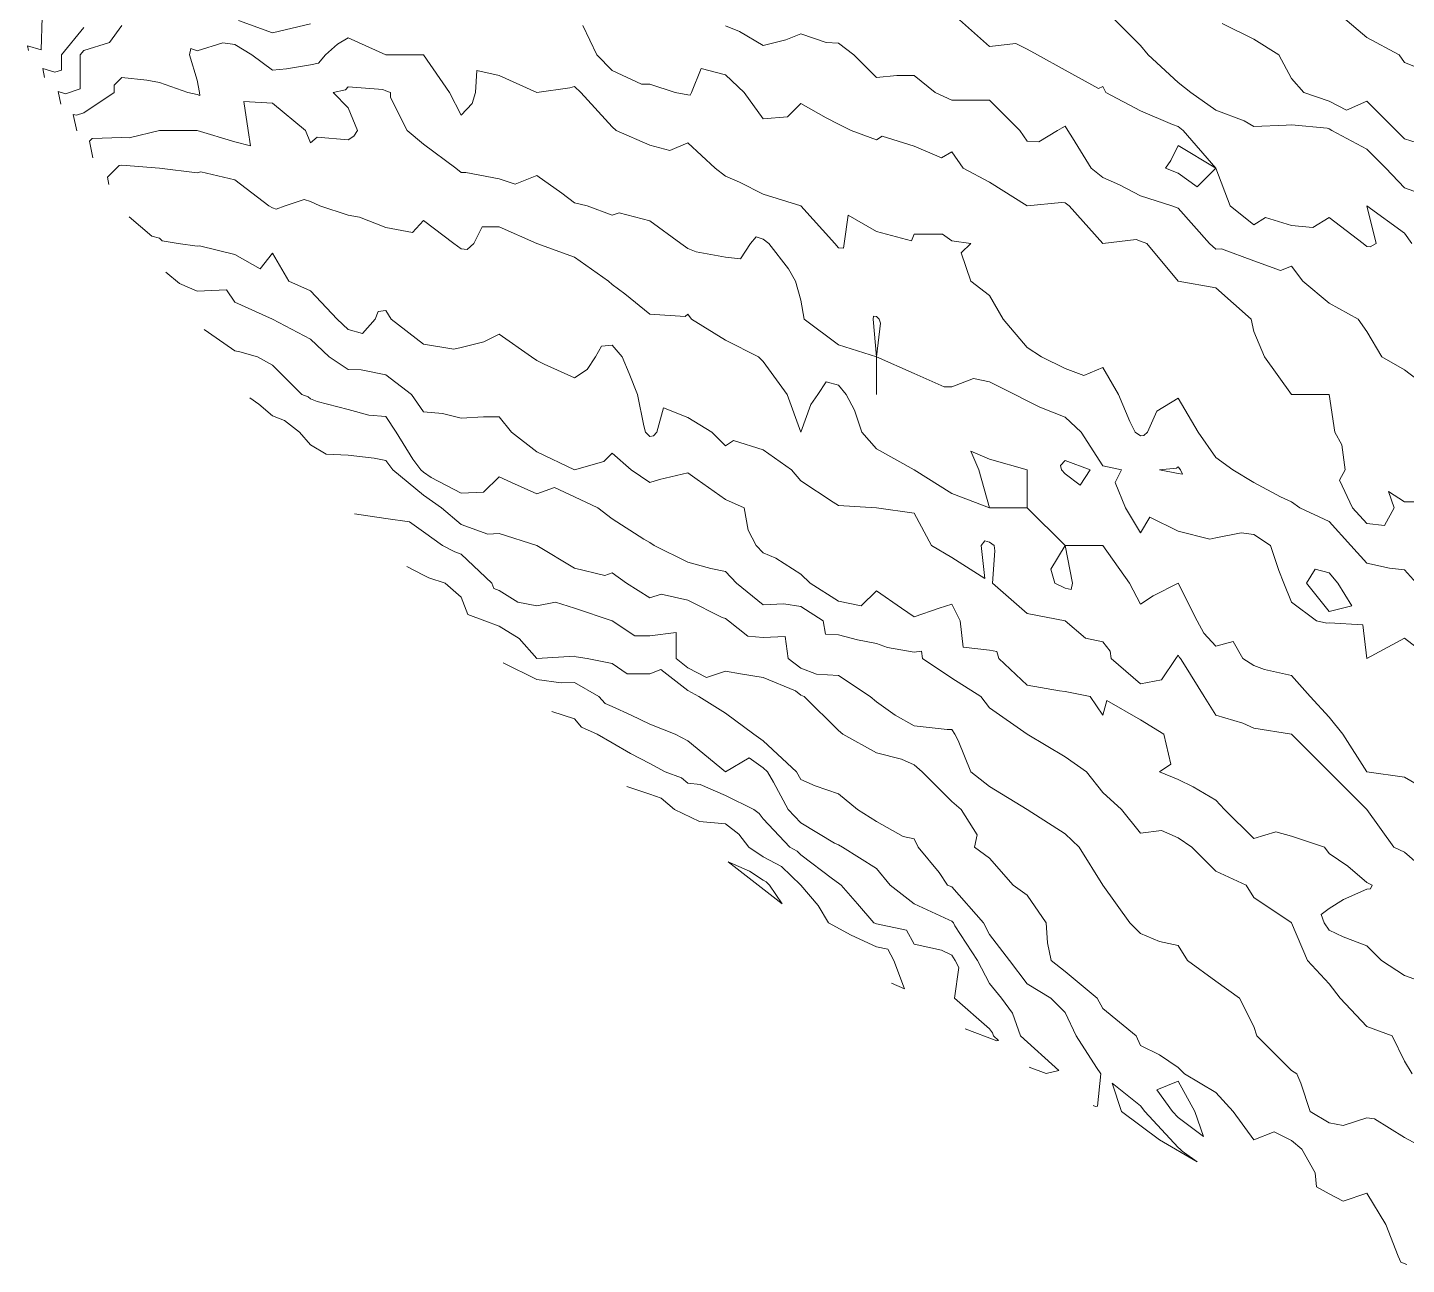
# Model space of a CAD drawing. Extents: x 532589 to 538856, y 6045658 to 6049082.
# Drawn here: x 535305 to 536032, y 6046194 to 6046847 of the extents above; entities that cross this region are included whole.
import ezdxf

# ---------------------------------------------------------------- set-up
doc = ezdxf.new("R2010")
doc.units = 0
doc.header["$LTSCALE"] = 5
doc.layers.add('C-TOPO-MAJR', color=7, linetype='Continuous', lineweight=15, true_color=0xd3aa5f)
doc.layers.add('C-TOPO-MINR', color=7, linetype='Continuous', lineweight=13, true_color=0xe9d5af)

msp = doc.modelspace()

# ---------------------------------------------------------------- linework, layer by layer
at = {"layer": 'C-TOPO-MAJR', "color": 9, "true_color": 0xbfbfbf, "flags": 128}
for points, elevation in [([(535334.48, 6046846.69), (535322.535, 6046832.213), (535322.535, 6046824.25), (535319.122, 6046823.113), (535312.763, 6046824.973), (535313.725, 6046820.353)], 4260), ([(536048.191, 6046653.038), (536031.272, 6046666.053), (536019.325, 6046672.946), (536011.363, 6046686.214), (536006.765, 6046692.855), (535991.455, 6046701.148), (535977.518, 6046712.763), (535971.547, 6046720.725), (535965.859, 6046718.45), (535951.638, 6046723.621), (535934.576, 6046729.825), (535931.73, 6046729.682), (535928.41, 6046732.671), (535911.822, 6046751.334), (535908.5, 6046752.58), (535891.913, 6046757.817), (535880.852, 6046763.641), (535872.005, 6046767.513), (535865.883, 6046772.488), (535856.083, 6046788.41), (535853.52, 6046792.396), (535852.097, 6046794.61), (535850.673, 6046793.82), (535848.11, 6046792.396), (535838.31, 6046786.274), (535832.188, 6046786.709), (535828.208, 6046792.396), (535812.28, 6046808.324), (535796.352, 6046808.324), (535792.372, 6046808.324), (535783.525, 6046812.305), (535772.463, 6046821.353), (535763.415, 6046821.353), (535752.555, 6046820.266), (535740.608, 6046832.213), (535732.647, 6046838.335), (535726.014, 6046838.846), (535712.738, 6046843.271), (535704.777, 6046840.174), (535692.83, 6046837.189), (535680.393, 6046844.65), (535672.922, 6046847.523)], 4260), ([(536051.18, 6046394.23), (536031.272, 6046411.648), (536025.578, 6046414.138), (536011.363, 6046434.047), (535991.455, 6046453.955), (535971.547, 6046473.863), (535951.638, 6046476.929), (535945.945, 6046479.556), (535931.73, 6046483.817), (535925.509, 6046493.771), (535915.143, 6046510.358), (535913.067, 6046513.68), (535912.464, 6046514.323), (535911.822, 6046515.492), (535910.493, 6046513.68), (535903.063, 6046502.53), (535891.913, 6046500.408), (535876.427, 6046513.68), (535875.985, 6046517.66), (535872.005, 6046522.526), (535862.957, 6046524.54), (535852.097, 6046533.588), (535832.188, 6046537.573), (535813.813, 6046553.496), (535815.127, 6046570.558), (535814.624, 6046573.405), (535812.28, 6046575.216), (535809.79, 6046575.895), (535807.853, 6046573.405), (535809.79, 6046555.987), (535792.372, 6046567.071), (535781.651, 6046573.405), (535772.463, 6046590.467), (535752.555, 6046593.313), (535732.647, 6046594.558), (535729.8, 6046596.16), (535712.738, 6046607.534), (535707.761, 6046613.221), (535692.83, 6046623.762), (535677.249, 6046628.803), (535672.922, 6046626.022), (535665.814, 6046633.13), (535653.013, 6046640.921), (535640.213, 6046645.93), (535636.727, 6046633.13), (535635.003, 6046631.232), (535633.105, 6046630.915), (535630.761, 6046633.13), (535629.784, 6046636.451), (535626.469, 6046653.038), (535622.043, 6046664.1), (535618.504, 6046672.946), (535613.197, 6046679.068), (535607.51, 6046678.633), (535604.35, 6046672.946), (535599.925, 6046666.31), (535593.288, 6046661.885), (535577.367, 6046668.96), (535573.38, 6046670.954), (535570.534, 6046672.946), (535553.472, 6046684.894), (535545.51, 6046680.908), (535533.563, 6046677.926), (535529.579, 6046676.931), (535513.655, 6046679.582), (535496.593, 6046692.855), (535493.747, 6046697.282), (535489.763, 6046696.839), (535488.054, 6046692.855), (535481.493, 6046685.2), (535473.838, 6046687.326), (535467.984, 6046692.855), (535453.93, 6046707.788), (535442.561, 6046712.763), (535434.022, 6046727.694), (535427.381, 6046719.404), (535414.114, 6046726.984), (535395.45, 6046731.426), (535394.205, 6046731.343), (535384.251, 6046732.671), (535375.72, 6046734.095), (535374.297, 6046735.518), (535370.31, 6046736.658), (535358.271, 6046746.756)], 4255), ([(535866.939, 6046277.82), (535868.106, 6046277.379), (535869.158, 6046277.626), (535870.956, 6046294.688), (535868.684, 6046298.01), (535857.951, 6046314.597), (535852.097, 6046327.034), (535844.625, 6046334.505), (535832.188, 6046342.16), (535822.82, 6046354.413), (535812.28, 6046368.2), (535809.096, 6046374.322), (535792.372, 6046393.324), (535790.158, 6046394.23), (535785.736, 6046400.866), (535774.561, 6046414.138), (535772.463, 6046418.565), (535766.77, 6046419.831), (535752.555, 6046427.826), (535742.601, 6046434.047), (535732.647, 6046442.34), (535720.21, 6046446.484), (535712.738, 6046449.97), (535710.439, 6046453.955), (535692.83, 6046470.309), (535687.854, 6046473.863), (535672.922, 6046484.924), (535658.868, 6046493.771), (535653.013, 6046496.787), (535638.798, 6046507.987), (535633.105, 6046505.716), (535621.16, 6046505.716), (535613.197, 6046511.189), (535599.925, 6046513.68), (535594.237, 6046514.629), (535593.288, 6046515.008), (535573.38, 6046513.68), (535564.012, 6046524.22), (535553.472, 6046530.742), (535546, 6046533.588), (535536.995, 6046537.02), (535533.563, 6046546.025), (535525.024, 6046553.496), (535516.4, 6046556.241), (535513.655, 6046557.685), (535504.808, 6046562.343)], 4250), ([(535911.822, 6046255.669), (535894.127, 6046274.78), (535891.913, 6046277.769), (535876.982, 6046289.711), (535881.959, 6046274.78), (535901.867, 6046259.849), (535921.786, 6046248.229), (535913.919, 6046253.823), (535912.87, 6046254.872), (535911.822, 6046255.669)], 4250)]:
    msp.add_lwpolyline(points, dxfattribs=dict(at, elevation=elevation))
at = {"layer": 'C-TOPO-MINR', "color": 254, "true_color": 0xd9d9d9, "flags": 128}
for points, elevation in [([(535312.438, 6046852.121), (535311.824, 6046834.96), (535304.719, 6046837.038), (535305.253, 6046834.472)], 4261), ([(536035.006, 6046732.671), (536031.272, 6046738.102), (536011.371, 6046752.572), (536016.346, 6046732.671), (536013.026, 6046731.009), (536011.363, 6046731.137), (536009.369, 6046732.671), (535991.455, 6046746.456), (535982.922, 6046741.204), (535971.547, 6046742.191), (535957.861, 6046746.357), (535951.638, 6046742.623), (535939.198, 6046752.58), (535931.73, 6046772.48), (535921.77, 6046762.54), (535911.822, 6046769.775), (535905.187, 6046772.488), (535907.842, 6046776.468), (535911.822, 6046784.428), (535931.718, 6046772.5), (535914.477, 6046792.396), (535911.822, 6046794.493), (535908.758, 6046795.46), (535891.913, 6046802.783), (535873.664, 6046812.305), (535872.005, 6046815.622), (535869.794, 6046814.515), (535852.097, 6046824.247), (535837.619, 6046832.213), (535832.188, 6046835.201), (535826.215, 6046838.187), (535812.28, 6046836.637), (535794.859, 6046852.121)], 4261), ([(536047.447, 6046756.312), (536031.272, 6046762.133), (536021.315, 6046772.488), (536011.363, 6046782.44), (535992.875, 6046792.396), (535991.455, 6046793.133), (535990.35, 6046793.501), (535971.547, 6046795.383), (535968.702, 6046795.241), (535951.638, 6046794.387), (535946.663, 6046797.371), (535931.73, 6046803.113), (535918.457, 6046812.305), (535911.822, 6046817.736), (535895.895, 6046832.213), (535891.913, 6046837.188), (535876.98, 6046852.121)], 4262), ([(536037.913, 6046825.571), (536031.272, 6046828.231), (536028.428, 6046832.213), (536011.363, 6046841.403), (535998.693, 6046852.121)], 4264), ([(535354.389, 6046847.696), (535347.906, 6046838.695), (535334.48, 6046834.625), (535332.49, 6046832.213), (535332.49, 6046814.295), (535324.81, 6046811.736), (535320.807, 6046812.907), (535322.196, 6046806.234)], 4259), ([(535453.93, 6046848.607), (535440.657, 6046845.486), (535434.022, 6046843.923), (535415.923, 6046850.312)], 4259), ([(536048.039, 6046596.454), (536031.272, 6046596.454), (536022.746, 6046601.839), (536025.845, 6046593.313), (536020.733, 6046583.943), (536011.363, 6046584.93), (536003.779, 6046593.313), (535996.882, 6046607.795), (535999.981, 6046613.221), (535998.082, 6046626.503), (535994.515, 6046633.13), (535991.457, 6046653.036), (535991.457, 6046653.038), (535991.455, 6046653.042), (535991.45, 6046653.043), (535971.547, 6046653.043), (535957.322, 6046672.946), (535951.638, 6046686.213), (535950.312, 6046692.855), (535931.73, 6046709.249), (535911.83, 6046712.763), (535911.822, 6046712.768), (535895.239, 6046732.671), (535891.913, 6046733.918), (535889.697, 6046734.888), (535872.005, 6046732.674), (535854.313, 6046752.58), (535852.097, 6046754.242), (535850.284, 6046754.393), (535832.188, 6046752.582), (535832.185, 6046752.583), (535812.28, 6046765.154), (535798.342, 6046772.488), (535792.372, 6046781.014), (535786.945, 6046777.915), (535772.463, 6046784.013), (535755.619, 6046789.332), (535752.555, 6046787.418), (535739.291, 6046792.396), (535732.647, 6046795.722), (535726.002, 6046799.041), (535712.738, 6046806.615), (535705.629, 6046799.506), (535692.83, 6046798.52), (535682.874, 6046812.305), (535672.922, 6046821.732), (535660.122, 6046825.104), (535655.004, 6046812.305), (535654.258, 6046811.06), (535653.013, 6046811.134), (535646.372, 6046812.305), (535633.105, 6046816.724), (535628.686, 6046816.724), (535613.197, 6046824.015), (535604.999, 6046832.213), (535597.708, 6046847.702)], 4259), ([(536037.906, 6046785.762), (536031.272, 6046787.972), (536026.847, 6046792.396), (536011.363, 6046807.88), (536000.643, 6046803.116), (535991.455, 6046807.882), (535978.184, 6046812.305), (535971.547, 6046819.767), (535964.908, 6046832.213), (535951.638, 6046840.508), (535935.047, 6046848.804)], 4263), ([(536037.561, 6046553.496), (536031.272, 6046560.524), (536023.307, 6046561.461), (536011.363, 6046563.974), (536002.832, 6046573.405), (535991.455, 6046585.98), (535975.969, 6046593.313), (535971.547, 6046596.373), (535965.864, 6046598.996), (535951.638, 6046606.583), (535940.576, 6046613.221), (535931.73, 6046619.858), (535922.361, 6046633.13), (535911.822, 6046651.05), (535900.622, 6046644.329), (535895.533, 6046633.13), (535893.644, 6046631.399), (535891.913, 6046631.234), (535889.07, 6046633.13), (535886.227, 6046638.816), (535880.302, 6046653.038), (535872.005, 6046667.26), (535862.052, 6046662.991), (535852.097, 6046666.723), (535839.651, 6046672.946), (535832.188, 6046677.922), (535819.391, 6046692.855), (535812.28, 6046705.298), (535802.324, 6046712.763), (535797.338, 6046727.705), (535802.32, 6046732.671), (535792.372, 6046734.199), (535787.405, 6046737.638), (535772.463, 6046737.638), (535771.045, 6046734.09), (535752.555, 6046738.96), (535737.621, 6046747.605), (535735.486, 6046732.671), (535735.133, 6046730.185), (535732.647, 6046730.462), (535730.658, 6046732.671), (535712.787, 6046752.531), (535712.763, 6046752.58), (535712.738, 6046752.584), (535712.734, 6046752.584), (535692.83, 6046758.801), (535680.387, 6046765.023), (535672.922, 6046768.222), (535667.491, 6046772.488), (535653.013, 6046785.758), (535643.646, 6046781.855), (535633.105, 6046784.605), (535615.183, 6046792.396), (535613.197, 6046794.202), (535596.604, 6046812.305), (535593.288, 6046815.62), (535590.802, 6046814.791), (535573.38, 6046812.308), (535573.376, 6046812.309), (535553.472, 6046821.355), (535541.76, 6046824.017), (535541.027, 6046812.305), (535539.25, 6046806.618), (535533.563, 6046800.362), (535527.28, 6046812.305), (535513.663, 6046832.205), (535513.662, 6046832.213), (535513.655, 6046832.217), (535513.652, 6046832.216), (535493.747, 6046832.216), (535493.742, 6046832.217), (535473.838, 6046841.17), (535468.24, 6046837.811), (535461.892, 6046832.213), (535458.195, 6046827.948), (535453.93, 6046827.021), (535441.396, 6046824.839), (535434.022, 6046824.249), (535422.96, 6046832.213), (535414.114, 6046837.704), (535407.744, 6046838.582), (535394.205, 6046834.307), (535390.89, 6046835.528), (535390.226, 6046832.213), (535394.205, 6046818.938), (535395.375, 6046812.305), (535395.625, 6046810.885), (535394.205, 6046811.358), (535389.233, 6046812.305), (535374.297, 6046817.734), (535367.66, 6046818.942), (535354.389, 6046820.27), (535350.407, 6046816.286), (535350.407, 6046812.305), (535334.48, 6046801.686), (535330.499, 6046800.359), (535328.85, 6046800.841), (535330.668, 6046792.115)], 4258), ([(536037.33, 6046519.738), (536031.272, 6046524.397), (536011.37, 6046513.68), (536011.375, 6046513.668), (536011.363, 6046513.677), (536011.36, 6046513.68), (536009.269, 6046531.494), (535991.455, 6046532.485), (535990.287, 6046532.42), (535984.83, 6046533.588), (535971.547, 6046543.545), (535967.567, 6046553.496), (535964.916, 6046560.127), (535960.487, 6046573.405), (535951.638, 6046579.094), (535944.999, 6046580.044), (535931.73, 6046577.386), (535928.413, 6046576.722), (535911.822, 6046580.868), (535896.889, 6046588.338), (535891.913, 6046580.038), (535883.955, 6046593.313), (535878.638, 6046606.588), (535881.965, 6046613.221), (535872.005, 6046615.431), (535860.628, 6046633.13), (535852.097, 6046641.091), (535838.825, 6046646.401), (535832.188, 6046649.721), (535825.551, 6046653.038), (535812.28, 6046659.671), (535803.749, 6046661.569), (535792.372, 6046657.02), (535788.39, 6046657.02), (535772.463, 6046664.1), (535752.56, 6046672.942), (535752.56, 6046653.038), (535752.562, 6046653.031), (535752.555, 6046653.034), (535752.553, 6046653.038), (535752.545, 6046653.048), (535752.545, 6046672.946), (535732.647, 6046679.169), (535714.395, 6046692.855), (535712.738, 6046702.815), (535709.9, 6046712.763), (535706.113, 6046719.388), (535695.892, 6046732.671), (535692.83, 6046735.013), (535689.211, 6046736.291), (535686.195, 6046732.671), (535680.887, 6046724.706), (535672.922, 6046725.431), (535657.435, 6046728.249), (535653.013, 6046730.019), (535649.396, 6046732.671), (535633.105, 6046744.615), (535616.814, 6046748.963), (535613.197, 6046747.604), (535599.922, 6046752.58), (535593.288, 6046754.109), (535586.655, 6046759.213), (535573.38, 6046768.509), (535562.006, 6046763.954), (535553.472, 6046766.798), (535535.904, 6046770.148), (535533.563, 6046770.148), (535530.721, 6046772.488), (535513.655, 6046785.062), (535504.947, 6046792.396), (535496.233, 6046809.818), (535496.233, 6046812.305), (535493.747, 6046813.251), (535492.09, 6046813.961), (535473.838, 6046815.367), (535472.417, 6046813.726), (535465.875, 6046812.305), (535473.838, 6046804.341), (535478.815, 6046792.396), (535476.824, 6046789.411), (535473.838, 6046787.42), (535457.547, 6046788.779), (535453.93, 6046785.766), (535451.277, 6046792.396), (535434.022, 6046806.773), (535418.799, 6046807.62), (535421.08, 6046792.396), (535422.308, 6046784.201), (535414.114, 6046786.339), (535394.208, 6046792.393), (535394.205, 6046792.394), (535374.299, 6046792.394), (535374.297, 6046792.394), (535358.371, 6046788.414), (535354.389, 6046788.709), (535338.747, 6046788.129), (535337.325, 6046786.707), (535339.139, 6046777.995)], 4257), ([(536037.906, 6046447.321), (536031.272, 6046451.112), (536011.365, 6046453.953), (536011.363, 6046453.954), (536011.362, 6046453.955), (536011.357, 6046453.961), (535998.696, 6046473.863), (535991.455, 6046482.715), (535981.498, 6046493.771), (535971.547, 6046504.83), (535957.322, 6046507.996), (535951.638, 6046510.065), (535945.954, 6046513.68), (535940.776, 6046522.726), (535931.73, 6046520.314), (535925.309, 6046527.167), (535921.778, 6046533.588), (535911.822, 6046553.494), (535898.548, 6046546.861), (535891.913, 6046542.44), (535886.057, 6046553.496), (535872.005, 6046573.403), (535852.099, 6046573.403), (535856.077, 6046553.496), (535855.413, 6046550.18), (535852.097, 6046550.901), (535846.67, 6046553.496), (535844.632, 6046560.961), (535852.092, 6046573.405), (535832.188, 6046593.308), (535812.285, 6046593.308), (535812.28, 6046593.312), (535812.276, 6046593.313), (535792.372, 6046600.778), (535772.467, 6046613.217), (535772.463, 6046613.22), (535772.461, 6046613.221), (535752.555, 6046624.419), (535744.81, 6046633.13), (535740.938, 6046644.747), (535736.626, 6046653.038), (535732.647, 6046658.014), (535726.012, 6046659.673), (535721.588, 6046653.038), (535718.047, 6046647.729), (535712.741, 6046633.13), (535712.743, 6046633.125), (535712.738, 6046633.128), (535712.732, 6046633.13), (535712.735, 6046633.133), (535705.5, 6046653.038), (535692.83, 6046670.453), (535690.337, 6046672.946), (535672.922, 6046681.657), (535655.004, 6046692.855), (535653.013, 6046695.342), (535651.687, 6046694.181), (535633.105, 6046695.344), (535619.841, 6046706.119), (535613.197, 6046711.1), (535611.202, 6046712.763), (535593.288, 6046725.562), (535573.383, 6046732.669), (535573.38, 6046732.663), (535573.374, 6046732.671), (535553.472, 6046741.523), (535544.62, 6046741.523), (535540.19, 6046732.671), (535536.623, 6046729.612), (535533.563, 6046729.831), (535529.587, 6046732.671), (535513.655, 6046744.923), (535507.756, 6046738.57), (535493.747, 6046741.117), (535479.812, 6046746.607), (535473.838, 6046747.602), (535458.908, 6046752.58), (535453.93, 6046754.793), (535450.611, 6046755.899), (535440.666, 6046752.58), (535435.835, 6046750.767), (535434.022, 6046751.582), (535432.027, 6046752.58), (535414.114, 6046766.364), (535396.2, 6046770.494), (535394.205, 6046769.995), (535374.3, 6046772.485), (535374.297, 6046772.486), (535374.295, 6046772.486), (535374.285, 6046772.488), (535354.389, 6046773.963), (535352.966, 6046773.91), (535346.804, 6046767.748), (535347.61, 6046763.876)], 4256), ([(536043.523, 6046342.162), (536031.272, 6046346.45), (536019.02, 6046354.413), (536011.363, 6046362.07), (535998.923, 6046366.853), (535991.455, 6046370.338), (535988.857, 6046374.322), (535987.187, 6046378.59), (535991.455, 6046381.79), (535999.112, 6046386.573), (536011.363, 6046392.014), (536013.358, 6046392.235), (536014.213, 6046394.23), (536011.363, 6046395.477), (536001.397, 6046404.196), (535991.455, 6046410.821), (535988.967, 6046414.138), (535971.547, 6046419.947), (535963.349, 6046422.336), (535951.638, 6046418.729), (535936.321, 6046434.047), (535931.73, 6046439.021), (535919.79, 6046445.987), (535911.822, 6046449.973), (535901.858, 6046453.955), (535907.84, 6046457.936), (535904.169, 6046473.863), (535891.913, 6046481.449), (535874.216, 6046491.561), (535872.005, 6046483.829), (535865.363, 6046493.771), (535852.097, 6046496.257), (535849.256, 6046496.612), (535832.188, 6046499.627), (535817.257, 6046513.68), (535816.072, 6046517.472), (535812.28, 6046518.103), (535798.345, 6046519.653), (535796.795, 6046533.588), (535792.372, 6046542.437), (535785.737, 6046540.223), (535772.463, 6046535.804), (535765.819, 6046540.232), (535752.555, 6046549.515), (535744.589, 6046541.554), (535732.647, 6046543.942), (535717.715, 6046553.496), (535712.738, 6046558.18), (535699.469, 6046566.766), (535692.83, 6046569.423), (535689.209, 6046573.405), (535684.862, 6046581.373), (535682.87, 6046593.313), (535672.922, 6046597.578), (535657.992, 6046608.243), (535653.013, 6046611.69), (535638.084, 6046608.242), (535633.105, 6046606.584), (535623.146, 6046613.221), (535613.197, 6046622.071), (535608.774, 6046617.645), (535593.288, 6046613.223), (535593.287, 6046613.223), (535573.38, 6046622.807), (535560.109, 6046633.13), (535553.472, 6046641.327), (535545.274, 6046641.327), (535533.563, 6046640.595), (535523.607, 6046643.086), (535513.655, 6046643.852), (535507.37, 6046653.038), (535493.747, 6046663.392), (535480.805, 6046665.979), (535473.838, 6046666.311), (535463.886, 6046672.946), (535453.93, 6046682.238), (535434.025, 6046692.855), (535434.022, 6046692.856), (535434.017, 6046692.86), (535414.114, 6046701.704), (535409.591, 6046708.24), (535394.205, 6046707.57), (535384.804, 6046711.657), (535377.695, 6046717.62)], 4254), ([(535753.975, 6046692.855), (535752.555, 6046694.274), (535751.026, 6046694.384), (535750.898, 6046692.855), (535752.555, 6046672.995), (535754.765, 6046690.645), (535753.975, 6046692.855)], 4257), ([(536035.243, 6046294.688), (536031.272, 6046301.314), (536024.637, 6046314.597), (536011.363, 6046319.575), (535997.312, 6046334.505), (535991.455, 6046342.164), (535980.081, 6046354.413), (535971.553, 6046374.315), (535971.549, 6046374.322), (535971.547, 6046374.327), (535971.498, 6046374.37), (535951.638, 6046387.596), (535947.661, 6046394.23), (535931.73, 6046401.471), (535919.062, 6046414.138), (535911.822, 6046419.116), (535902.976, 6046422.984), (535891.913, 6046421.6), (535881.958, 6046434.047), (535872.005, 6046443.099), (535863.474, 6046453.955), (535852.097, 6046461.918), (535832.192, 6046473.863), (535832.188, 6046473.866), (535832.176, 6046473.875), (535812.28, 6046487.644), (535807.595, 6046493.771), (535792.372, 6046503.358), (535776.888, 6046513.68), (535776.445, 6046517.661), (535772.463, 6046517.143), (535758.453, 6046519.578), (535752.555, 6046521.643), (535742.603, 6046523.636), (535732.647, 6046526.255), (535725.681, 6046526.622), (535724.45, 6046533.588), (535712.738, 6046541.245), (535703.688, 6046542.639), (535692.83, 6046542.121), (535678.779, 6046553.496), (535672.922, 6046559.718), (535665.263, 6046561.155), (535653.013, 6046564.557), (535635.312, 6046573.405), (535633.105, 6046574.933), (535629.796, 6046576.714), (535613.197, 6046587.456), (535605.536, 6046593.313), (535593.288, 6046599), (535582.671, 6046603.931), (535573.38, 6046600.554), (535560.107, 6046606.587), (535553.472, 6046609.602), (535545.327, 6046601.458), (535533.563, 6046600.897), (535517.637, 6046609.24), (535513.655, 6046612.015), (535512.181, 6046613.221), (535507.969, 6046618.908), (535499.278, 6046633.13), (535493.747, 6046641.427), (535484.694, 6046642.182), (535473.838, 6046645.076), (535457.549, 6046649.419), (535453.93, 6046650.826), (535452.686, 6046651.794), (535449.506, 6046653.038), (535434.022, 6046668.522), (535426.059, 6046672.946), (535416.71, 6046675.543), (535414.114, 6046676.089), (535404.161, 6046682.899), (535397.825, 6046687.425)], 4253), ([(536042.651, 6046254.872), (536031.272, 6046260.999), (536015.335, 6046270.808), (536011.363, 6046271.471), (535998.917, 6046267.318), (535991.455, 6046268.807), (535981.503, 6046274.78), (535976.519, 6046289.716), (535974.386, 6046294.688), (535971.547, 6046296.345), (535953.295, 6046314.597), (535951.638, 6046319.569), (535944.176, 6046334.505), (535931.73, 6046343.555), (535916.796, 6046354.413), (535911.822, 6046362.377), (535901.864, 6046364.37), (535891.913, 6046368.639), (535886.231, 6046374.322), (535872.005, 6046394.22), (535871.999, 6046394.23), (535872, 6046394.235), (535859.563, 6046414.138), (535852.097, 6046421.305), (535832.194, 6046434.041), (535832.188, 6046434.041), (535832.182, 6046434.047), (535812.28, 6046446.296), (535802.327, 6046453.955), (535795.685, 6046470.55), (535794.028, 6046473.863), (535792.372, 6046476.349), (535789.885, 6046476.349), (535772.463, 6046478.288), (535762.506, 6046483.82), (535752.555, 6046490.929), (535749.24, 6046493.771), (535732.647, 6046504.833), (535720.933, 6046505.485), (535712.738, 6046508.704), (535706.104, 6046513.68), (535704.443, 6046525.293), (535692.83, 6046524.828), (535684.719, 6046525.477), (535674.578, 6046533.588), (535672.922, 6046534.831), (535671.114, 6046535.396), (535653.013, 6046544.446), (535638.962, 6046547.639), (535633.105, 6046545.838), (535620.662, 6046553.496), (535613.197, 6046558.928), (535609.215, 6046557.478), (535593.288, 6046561.459), (535573.386, 6046573.399), (535573.38, 6046573.401), (535573.37, 6046573.405), (535553.472, 6046579.628), (535547.615, 6046579.262), (535533.563, 6046584.464), (535523.177, 6046593.313), (535513.655, 6046599.95), (535497.435, 6046613.221), (535493.747, 6046618.201), (535487.524, 6046619.444), (535473.838, 6046620.962), (535462.312, 6046621.603), (535453.93, 6046626.493), (535448.242, 6046633.13), (535440.244, 6046639.352), (535434.022, 6046641.785), (535426.648, 6046647.877), (535421.955, 6046651.229)], 4252), ([(535812.28, 6046618.913), (535802.321, 6046623.18), (535806.589, 6046613.221), (535812.28, 6046593.319), (535832.182, 6046593.319), (535832.182, 6046613.221), (535812.28, 6046618.913)], 4256), ([(535860.055, 6046605.263), (535865.372, 6046613.221), (535852.097, 6046618.197), (535849.756, 6046615.562), (535850.288, 6046613.221), (535852.097, 6046611.128), (535860.055, 6046605.263)], 4257), ([(535912.991, 6046613.221), (535911.822, 6046614.878), (535910.957, 6046614.086), (535901.861, 6046613.221), (535911.822, 6046611.414), (535914.031, 6046611.012), (535912.991, 6046613.221)], 4257), ([(535477.155, 6046589.997), (535493.747, 6046587.625), (535506.191, 6046585.849), (535513.655, 6046580.514), (535523.607, 6046573.405), (535530.131, 6046569.972), (535533.563, 6046568.88), (535549.68, 6046553.496), (535550.726, 6046550.751), (535553.472, 6046549.705), (535563.421, 6046543.547), (535573.38, 6046541.554), (535583.336, 6046543.54), (535593.288, 6046540.223), (535613.193, 6046533.588), (535613.196, 6046533.587), (535613.197, 6046533.587), (535625.141, 6046525.624), (535633.105, 6046525.624), (535646.886, 6046527.46), (535646.886, 6046513.68), (535653.013, 6046508.852), (535662.969, 6046503.724), (535672.922, 6046507.045), (535680.885, 6046505.716), (535692.83, 6046503.724), (535709.895, 6046496.615), (535712.738, 6046494.482), (535714.548, 6046493.771), (535732.647, 6046475.673), (535734.858, 6046473.863), (535752.555, 6046463.907), (535765.826, 6046460.592), (535772.463, 6046457.576), (535776.657, 6046453.955), (535792.372, 6046438.24), (535797.351, 6046434.047), (535805.653, 6046420.765), (535804.326, 6046414.138), (535812.28, 6046408.454), (535824.723, 6046394.23), (535832.188, 6046388.803), (535842.141, 6046374.322), (535842.805, 6046363.705), (535844.76, 6046354.413), (535852.097, 6046348.605), (535869.02, 6046334.505), (535872.005, 6046329.078), (535889.697, 6046314.597), (535891.913, 6046309.613), (535901.88, 6046304.63), (535911.822, 6046298.006), (535915.139, 6046294.688), (535931.73, 6046284.732), (535940.776, 6046274.78), (535951.638, 6046259.849), (535962.501, 6046263.918), (535971.547, 6046259.395), (535977.074, 6046254.872), (535983.99, 6046242.428), (535984.821, 6046234.963), (535991.455, 6046231.232), (535998.92, 6046227.498), (536011.363, 6046231.638), (536021.315, 6046215.055), (536027.946, 6046198.472), (536029.277, 6046195.147), (536032.38, 6046194.038)], 4251), ([(535996.05, 6046553.496), (535991.455, 6046558.928), (535983.99, 6046560.962), (535979.505, 6046553.496), (535991.455, 6046538.555), (536003.405, 6046541.547), (535996.05, 6046553.496)], 4257), ([(535833.197, 6046298.064), (535842.14, 6046294.69), (535848.91, 6046296.282), (535828.635, 6046314.597), (535824.329, 6046326.646), (535818.615, 6046334.505), (535812.28, 6046342.249), (535805.84, 6046354.413), (535794.034, 6046372.659), (535793.17, 6046374.322), (535792.372, 6046375.228), (535790.837, 6046375.856), (535772.463, 6046384.277), (535759.892, 6046394.23), (535752.555, 6046402.94), (535734.641, 6046414.138), (535732.647, 6046415.385), (535730.43, 6046416.354), (535712.738, 6046427.121), (535706.102, 6046434.047), (535698.257, 6046448.528), (535695.126, 6046453.955), (535692.83, 6046456.087), (535685.365, 6046461.42), (535672.922, 6046453.96), (535672.914, 6046453.963), (535653.013, 6046470.349), (535646.375, 6046473.863), (535633.105, 6046479.058), (535623.149, 6046483.819), (535613.197, 6046488.343), (535609.465, 6046490.04), (535606.171, 6046493.771), (535593.288, 6046501.071), (535586.224, 6046500.836), (535573.38, 6046502.619), (535555.685, 6046511.467)], 4249), ([(535799.456, 6046318.309), (535816.174, 6046312.001), (535817.057, 6046312.208), (535814.413, 6046314.597), (535813.851, 6046316.168), (535812.28, 6046318.329), (535793.79, 6046334.505), (535796.104, 6046350.681), (535794.128, 6046354.413), (535792.372, 6046357.128), (535786.943, 6046359.842), (535772.463, 6046362.948), (535768.482, 6046370.34), (535752.555, 6046373.719), (535751.229, 6046374.322), (535742.595, 6046384.282), (535734.065, 6046394.23), (535732.647, 6046395.223), (535729.337, 6046397.539), (535712.738, 6046410.155), (535710.706, 6046412.106), (535706.882, 6046414.138), (535692.83, 6046429.069), (535690.677, 6046431.893), (535687.852, 6046434.047), (535672.922, 6046441.513), (535659.647, 6046447.321), (535653.013, 6046447.984), (535649.786, 6046450.728), (535641.071, 6046453.955), (535633.105, 6046458.379), (535622.784, 6046463.542), (535613.197, 6046469.178), (535605.233, 6046473.863), (535597.023, 6046477.597), (535593.288, 6046481.828), (535581.343, 6046485.808)], 4248), ([(535760.518, 6046342.468), (535767.485, 6046339.483), (535761.743, 6046354.413), (535758.527, 6046360.385), (535752.555, 6046361.652), (535739.285, 6046367.683), (535727.216, 6046374.322), (535721.839, 6046383.422), (535712.738, 6046394.227), (535712.736, 6046394.23), (535702.581, 6046403.981), (535692.83, 6046409.162), (535685.246, 6046414.138), (535679.916, 6046421.132), (535672.922, 6046426.463), (535659.302, 6046427.757), (535645.986, 6046434.047), (535639.025, 6046439.966), (535633.105, 6046442.158), (535620.936, 6046446.216)], 4247), ([(535696.15, 6046394.23), (535694.456, 6046395.856), (535692.83, 6046396.72), (535685.589, 6046401.471), (535674.441, 6046406.489), (535702.789, 6046384.271), (535696.15, 6046394.23)], 4246), ([(535911.822, 6046271.595), (535925.091, 6046261.51), (535920.671, 6046274.78), (535911.822, 6046290.707), (535900.449, 6046286.152), (535908.873, 6046274.78), (535911.822, 6046271.595)], 4251)]:
    msp.add_lwpolyline(points, dxfattribs=dict(at, elevation=elevation))

doc.saveas('drawing.dxf')
